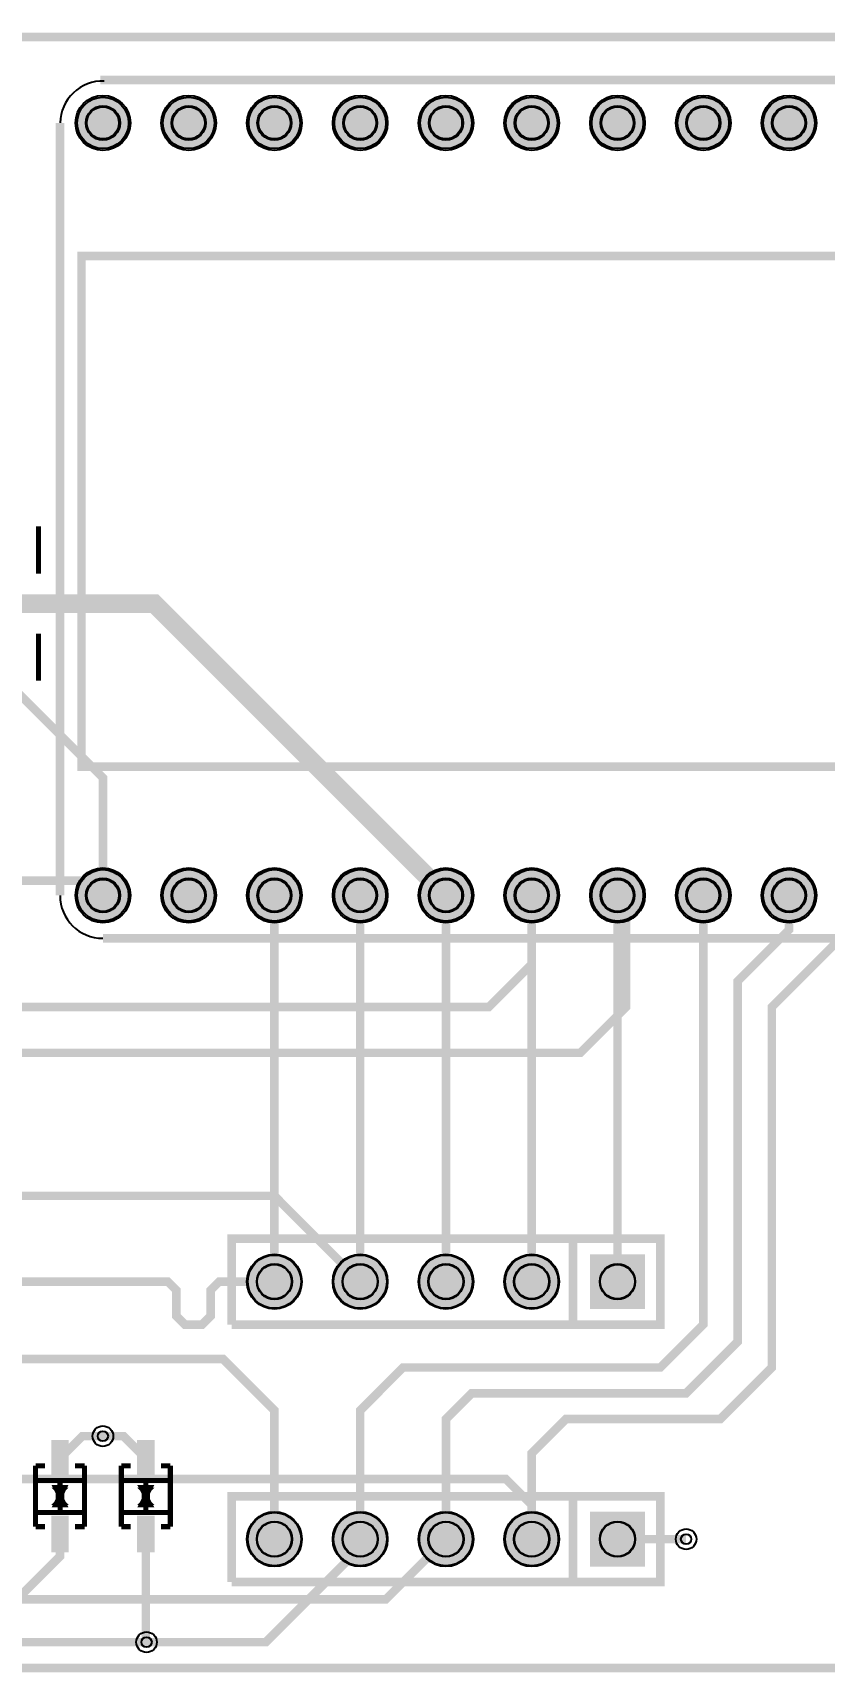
# Model space of a CAD drawing. Header units: millimetres. Extents: x 15.1 to 111.9, y -38.2 to 10.3.
# Drawn here: x 52.53 to 75.97, y -38.23 to 10.29 of the extents above; entities that cross this region are included whole.
import ezdxf

# ---------------------------------------------------------------- set-up
doc = ezdxf.new("R2010")
doc.units = ezdxf.units.MM
for name, color, linetype, true_color in [('BoardOutLine', 7, 'Continuous', 0xff00ff), ('BottomLayer', 7, 'Continuous', 0x0000ff), ('BottomSolderMaskLayer', 7, 'Continuous', 0xaa00ff), ('Document', 7, 'Continuous', 0xffffff), ('Hole', 7, 'Continuous', 0x222222), ('Multi-Layer', 7, 'Continuous', 0xc0c0c0), ('TopLayer', 7, 'Continuous', 0xff0000), ('TopPasteMaskLayer', 7, 'Continuous', 0x808080), ('TopSilkLayer', 7, 'Continuous', 0xffcc00), ('TopSolderMaskLayer', 7, 'Continuous', 0x800080)]:
    doc.layers.add(name, color=color, linetype=linetype, true_color=true_color)

msp = doc.modelspace()

# ---------------------------------------------------------------- hatches: boundary and pattern name
at = {"layer": 'BottomSolderMaskLayer'}
for points in [[(53.797, 7.62, 1), (55.423, 7.62, 1)], [(56.337, 7.62, 1), (57.963, 7.62, 1)], [(58.877, 7.62, 1), (60.503, 7.62, 1)], [(61.417, 7.62, 1), (63.043, 7.62, 1)], [(63.957, 7.62, 1), (65.583, 7.62, 1)], [(66.497, 7.62, 1), (68.123, 7.62, 1)], [(69.037, 7.62, 1), (70.663, 7.62, 1)], [(71.577, 7.62, 1), (73.203, 7.62, 1)], [(74.117, 7.62, 1), (75.743, 7.62, 1)], [(53.797, -15.24, 1), (55.423, -15.24, 1)], [(56.337, -15.24, 1), (57.963, -15.24, 1)], [(58.877, -15.24, 1), (60.503, -15.24, 1)], [(61.417, -15.24, 1), (63.043, -15.24, 1)], [(63.957, -15.24, 1), (65.583, -15.24, 1)], [(66.497, -15.24, 1), (68.123, -15.24, 1)], [(69.037, -15.24, 1), (70.663, -15.24, 1)], [(71.577, -15.24, 1), (73.203, -15.24, 1)], [(74.117, -15.24, 1), (75.743, -15.24, 1)], [(58.877, -26.67, 1), (60.503, -26.67, 1)], [(61.417, -26.67, 1), (63.043, -26.67, 1)], [(63.957, -26.67, 1), (65.583, -26.67, 1)], [(66.497, -26.67, 1), (68.123, -26.67, 1)], [(70.663, -27.483), (69.037, -27.483), (69.037, -25.857), (70.663, -25.857)], [(58.877, -34.29, 1), (60.503, -34.29, 1)], [(61.417, -34.29, 1), (63.043, -34.29, 1)], [(63.957, -34.29, 1), (65.583, -34.29, 1)], [(66.497, -34.29, 1), (68.123, -34.29, 1)], [(70.663, -35.103), (69.037, -35.103), (69.037, -33.477), (70.663, -33.477)]]:
    msp.add_hatch(color=256, dxfattribs=at).paths.add_polyline_path(points)
at = {"layer": 'Document'}
for points in [[(53.594, -32.766), (53.086, -32.766), (53.34, -33.02)], [(56.134, -32.766), (55.626, -32.766), (55.88, -33.02)], [(53.086, -33.274), (53.594, -33.274), (53.34, -33.02)], [(55.626, -33.274), (56.134, -33.274), (55.88, -33.02)]]:
    msp.add_hatch(color=256, dxfattribs=at).paths.add_polyline_path(points)
at = {"layer": 'Multi-Layer'}
for points in [[(53.848, 7.62, 1), (55.372, 7.62, 1)], [(56.388, 7.62, 1), (57.912, 7.62, 1)], [(58.928, 7.62, 1), (60.452, 7.62, 1)], [(61.468, 7.62, 1), (62.992, 7.62, 1)], [(64.008, 7.62, 1), (65.532, 7.62, 1)], [(66.548, 7.62, 1), (68.072, 7.62, 1)], [(69.088, 7.62, 1), (70.612, 7.62, 1)], [(71.628, 7.62, 1), (73.152, 7.62, 1)], [(74.168, 7.62, 1), (75.692, 7.62, 1)], [(53.848, -15.24, 1), (55.372, -15.24, 1)], [(56.388, -15.24, 1), (57.912, -15.24, 1)], [(58.928, -15.24, 1), (60.452, -15.24, 1)], [(61.468, -15.24, 1), (62.992, -15.24, 1)], [(64.008, -15.24, 1), (65.532, -15.24, 1)], [(66.548, -15.24, 1), (68.072, -15.24, 1)], [(69.088, -15.24, 1), (70.612, -15.24, 1)], [(71.628, -15.24, 1), (73.152, -15.24, 1)], [(74.168, -15.24, 1), (75.692, -15.24, 1)], [(58.903, -26.67, 1), (60.478, -26.67, 1)], [(61.443, -26.67, 1), (63.018, -26.67, 1)], [(63.983, -26.67, 1), (65.558, -26.67, 1)], [(66.523, -26.67, 1), (68.098, -26.67, 1)], [(70.637, -27.457), (69.063, -27.457), (69.063, -25.883), (70.637, -25.883)], [(58.903, -34.29, 1), (60.478, -34.29, 1)], [(61.443, -34.29, 1), (63.018, -34.29, 1)], [(63.983, -34.29, 1), (65.558, -34.29, 1)], [(66.523, -34.29, 1), (68.098, -34.29, 1)], [(70.637, -35.077), (69.063, -35.077), (69.063, -33.503), (70.637, -33.503)]]:
    msp.add_hatch(color=256, dxfattribs=at).paths.add_polyline_path(points)
at = {"layer": 'TopLayer'}
for points in [[(53.585, -32.395), (53.095, -32.395), (53.095, -31.41), (53.585, -31.41)], [(56.125, -32.395), (55.635, -32.395), (55.635, -31.41), (56.125, -31.41)], [(53.585, -33.645), (53.095, -33.645), (53.095, -34.63), (53.585, -34.63)], [(56.125, -33.645), (55.635, -33.645), (55.635, -34.63), (56.125, -34.63)]]:
    msp.add_hatch(color=256, dxfattribs=at).paths.add_polyline_path(points)
at = {"layer": 'TopPasteMaskLayer'}
for points in [[(53.585, -32.395), (53.095, -32.395), (53.095, -31.41), (53.585, -31.41)], [(56.125, -32.395), (55.635, -32.395), (55.635, -31.41), (56.125, -31.41)], [(53.585, -33.645), (53.095, -33.645), (53.095, -34.63), (53.585, -34.63)], [(56.125, -33.645), (55.635, -33.645), (55.635, -34.63), (56.125, -34.63)]]:
    msp.add_hatch(color=256, dxfattribs=at).paths.add_polyline_path(points)
at = {"layer": 'TopSolderMaskLayer'}
for points in [[(53.797, 7.62, 1), (55.423, 7.62, 1)], [(56.337, 7.62, 1), (57.963, 7.62, 1)], [(58.877, 7.62, 1), (60.503, 7.62, 1)], [(61.417, 7.62, 1), (63.043, 7.62, 1)], [(63.957, 7.62, 1), (65.583, 7.62, 1)], [(66.497, 7.62, 1), (68.123, 7.62, 1)], [(69.037, 7.62, 1), (70.663, 7.62, 1)], [(71.577, 7.62, 1), (73.203, 7.62, 1)], [(74.117, 7.62, 1), (75.743, 7.62, 1)], [(53.797, -15.24, 1), (55.423, -15.24, 1)], [(56.337, -15.24, 1), (57.963, -15.24, 1)], [(58.877, -15.24, 1), (60.503, -15.24, 1)], [(61.417, -15.24, 1), (63.043, -15.24, 1)], [(63.957, -15.24, 1), (65.583, -15.24, 1)], [(66.497, -15.24, 1), (68.123, -15.24, 1)], [(69.037, -15.24, 1), (70.663, -15.24, 1)], [(71.577, -15.24, 1), (73.203, -15.24, 1)], [(74.117, -15.24, 1), (75.743, -15.24, 1)], [(58.877, -26.67, 1), (60.503, -26.67, 1)], [(61.417, -26.67, 1), (63.043, -26.67, 1)], [(63.957, -26.67, 1), (65.583, -26.67, 1)], [(66.497, -26.67, 1), (68.123, -26.67, 1)], [(70.663, -27.483), (69.037, -27.483), (69.037, -25.857), (70.663, -25.857)], [(53.598, -32.446), (53.082, -32.446), (53.082, -31.359), (53.598, -31.359)], [(56.138, -32.446), (55.622, -32.446), (55.622, -31.359), (56.138, -31.359)], [(53.598, -33.594), (53.082, -33.594), (53.082, -34.681), (53.598, -34.681)], [(56.138, -33.594), (55.622, -33.594), (55.622, -34.681), (56.138, -34.681)], [(58.877, -34.29, 1), (60.503, -34.29, 1)], [(61.417, -34.29, 1), (63.043, -34.29, 1)], [(63.957, -34.29, 1), (65.583, -34.29, 1)], [(66.497, -34.29, 1), (68.123, -34.29, 1)], [(70.663, -35.103), (69.037, -35.103), (69.037, -33.477), (70.663, -33.477)]]:
    msp.add_hatch(color=256, dxfattribs=at).paths.add_polyline_path(points)

# ---------------------------------------------------------------- linework, layer by layer
at = {"layer": 'BoardOutLine', "const_width": 0.254}
msp.add_lwpolyline([(15.24, 10.16), (15.494, 10.16), (15.522, 10.16), (111.76, 10.16), (111.76, -38.1), (15.24, -38.1), (15.24, 10), (15.24, 10.16)], dxfattribs=at)
at = {"layer": 'BottomLayer', "const_width": 0.254}
for points in [[(59.69, -15.24), (59.69, -26.67)], [(62.23, -26.67), (62.23, -15.24)], [(64.77, -26.67), (64.77, -15.24)], [(67.31, -15.24), (67.31, -26.67)], [(69.85, -26.67), (69.85, -15.24)], [(45.639, -33.782), (46.909, -32.512), (66.548, -32.512), (67.31, -33.274), (67.31, -34.29)], [(40.64, -33.782), (42.926, -36.068), (62.992, -36.068), (64.77, -34.29)]]:
    msp.add_lwpolyline(points, dxfattribs=at)
at = {"layer": 'BottomSolderMaskLayer'}
for centre, radius in [((54.61, 7.62), 0.813), ((57.15, 7.62), 0.813), ((59.69, 7.62), 0.813), ((62.23, 7.62), 0.813), ((64.77, 7.62), 0.813), ((67.31, 7.62), 0.813), ((69.85, 7.62), 0.813), ((72.39, 7.62), 0.813), ((74.93, 7.62), 0.813), ((54.61, 7.62), 0.507), ((57.15, 7.62), 0.507), ((59.69, 7.62), 0.507), ((62.23, 7.62), 0.507), ((64.77, 7.62), 0.507), ((67.31, 7.62), 0.507), ((69.85, 7.62), 0.507), ((72.39, 7.62), 0.507), ((74.93, 7.62), 0.507), ((54.61, -15.24), 0.813), ((57.15, -15.24), 0.813), ((59.69, -15.24), 0.813), ((62.23, -15.24), 0.813), ((64.77, -15.24), 0.813), ((67.31, -15.24), 0.813), ((69.85, -15.24), 0.813), ((72.39, -15.24), 0.813), ((74.93, -15.24), 0.813), ((54.61, -15.24), 0.507), ((57.15, -15.24), 0.507), ((59.69, -15.24), 0.507), ((62.23, -15.24), 0.507), ((64.77, -15.24), 0.507), ((67.31, -15.24), 0.507), ((69.85, -15.24), 0.507), ((72.39, -15.24), 0.507), ((74.93, -15.24), 0.507), ((59.69, -26.67), 0.813), ((59.69, -26.67), 0.526), ((62.23, -26.67), 0.813), ((62.23, -26.67), 0.526), ((64.77, -26.67), 0.813), ((64.77, -26.67), 0.526), ((67.31, -26.67), 0.813), ((67.31, -26.67), 0.526), ((69.85, -26.67), 0.526), ((59.69, -34.29), 0.813), ((59.69, -34.29), 0.526), ((62.23, -34.29), 0.813), ((62.23, -34.29), 0.526), ((64.77, -34.29), 0.813), ((64.77, -34.29), 0.526), ((67.31, -34.29), 0.813), ((67.31, -34.29), 0.526), ((69.85, -34.29), 0.526)]:
    msp.add_circle(centre, radius, dxfattribs=at)
at = {"layer": 'Hole'}
for centre in [(54.61, -31.242), (71.882, -34.29), (55.903, -37.338)]:
    msp.add_circle(centre, 0.152, dxfattribs=at)
at = {"layer": 'Multi-Layer'}
for centre, radius in [((54.61, 7.62), 0.762), ((57.15, 7.62), 0.762), ((59.69, 7.62), 0.762), ((62.23, 7.62), 0.762), ((64.77, 7.62), 0.762), ((67.31, 7.62), 0.762), ((69.85, 7.62), 0.762), ((72.39, 7.62), 0.762), ((74.93, 7.62), 0.762), ((54.61, 7.62), 0.475), ((57.15, 7.62), 0.475), ((59.69, 7.62), 0.475), ((62.23, 7.62), 0.475), ((64.77, 7.62), 0.475), ((67.31, 7.62), 0.475), ((69.85, 7.62), 0.475), ((72.39, 7.62), 0.475), ((74.93, 7.62), 0.475), ((54.61, -15.24), 0.762), ((57.15, -15.24), 0.762), ((59.69, -15.24), 0.762), ((62.23, -15.24), 0.762), ((64.77, -15.24), 0.762), ((67.31, -15.24), 0.762), ((69.85, -15.24), 0.762), ((72.39, -15.24), 0.762), ((74.93, -15.24), 0.762), ((54.61, -15.24), 0.475), ((57.15, -15.24), 0.475), ((59.69, -15.24), 0.475), ((62.23, -15.24), 0.475), ((64.77, -15.24), 0.475), ((67.31, -15.24), 0.475), ((69.85, -15.24), 0.475), ((72.39, -15.24), 0.475), ((74.93, -15.24), 0.475), ((59.69, -26.67), 0.787), ((59.69, -26.67), 0.51), ((62.23, -26.67), 0.787), ((62.23, -26.67), 0.51), ((64.77, -26.67), 0.787), ((64.77, -26.67), 0.51), ((67.31, -26.67), 0.787), ((67.31, -26.67), 0.51), ((69.85, -26.67), 0.51), ((54.61, -31.242), 0.305), ((59.69, -34.29), 0.787), ((59.69, -34.29), 0.51), ((62.23, -34.29), 0.787), ((62.23, -34.29), 0.51), ((64.77, -34.29), 0.787), ((64.77, -34.29), 0.51), ((67.31, -34.29), 0.787), ((67.31, -34.29), 0.51), ((69.85, -34.29), 0.51), ((71.882, -34.29), 0.305), ((55.903, -37.338), 0.305)]:
    msp.add_circle(centre, radius, dxfattribs=at)
at = {"layer": 'TopLayer'}
for points, const_width in [([(64.77, -15.24), (56.134, -6.604), (46.228, -6.604), (43.205, -3.581), (43.205, -2.54)], 0.55), ([(54.61, -15.24), (54.61, -11.76), (51.054, -8.204)], 0.254), ([(43.205, -12.7), (49.047, -18.542), (66.04, -18.542), (67.31, -17.272), (67.31, -15.24)], 0.254), ([(54.61, -15.24), (54.171, -14.801), (51.054, -14.801)], 0.254), ([(69.85, -15.24), (70.104, -15.494), (70.104, -18.542), (68.748, -19.898), (44.602, -19.898)], 0.254), ([(72.39, -15.24), (72.39, -27.94), (71.12, -29.21), (63.5, -29.21), (62.23, -30.48), (62.23, -34.29)], 0.254), ([(74.93, -15.24), (74.93, -16.256), (73.406, -17.78), (73.406, -28.448), (71.882, -29.972), (65.532, -29.972), (64.77, -30.734), (64.77, -34.29)], 0.254), ([(77.47, -15.24), (77.47, -15.494), (74.422, -18.542), (74.422, -29.21), (72.898, -30.734), (68.326, -30.734), (67.31, -31.75), (67.31, -34.29)], 0.254), ([(59.69, -34.29), (59.69, -30.48), (58.166, -28.956), (36.83, -28.956), (35.56, -27.686), (35.56, -18.476)], 0.254), ([(62.23, -26.67), (59.69, -24.13), (39.116, -24.13), (38.125, -23.139), (38.125, -22.86)], 0.254), ([(59.69, -26.67), (58.054, -26.67), (57.8, -26.924), (57.8, -27.686), (57.546, -27.94), (57.038, -27.94), (56.784, -27.686), (56.784, -26.924), (56.53, -26.67), (39.116, -26.67), (38.125, -25.679), (38.125, -25.4)], 0.254), ([(53.34, -31.902), (54, -31.242), (54.61, -31.242)], 0.254), ([(55.88, -31.902), (55.22, -31.242), (54.61, -31.242)], 0.254), ([(35.639, -33.782), (39.195, -37.338), (55.903, -37.338)], 0.254), ([(40.64, -33.782), (42.926, -36.068), (52.07, -36.068), (53.34, -34.798), (53.34, -34.138)], 0.254), ([(55.903, -37.338), (55.88, -37.315), (55.88, -34.138)], 0.254), ([(55.903, -37.338), (59.436, -37.338), (62.23, -34.544), (62.23, -34.29)], 0.254), ([(69.85, -34.29), (71.882, -34.29)], 0.254)]:
    msp.add_lwpolyline(points, dxfattribs=dict(at, const_width=const_width))
at = {"layer": 'TopSilkLayer'}
for points, const_width in [([(54.53, 8.89), (105.487, 8.888)], 0.254), ([(53.34, -15.24), (53.34, 7.62)], 0.254), ([(52.705, -5.715), (52.705, -4.318)], 0.152), ([(52.705, -7.493), (52.705, -8.89)], 0.152), ([(105.473, -16.508), (54.61, -16.51)], 0.254), ([(69.215, -27.94), (71.12, -27.94), (71.12, -25.4), (58.42, -25.4), (58.42, -27.94)], 0.254), ([(68.532, -27.94), (68.532, -25.4)], 0.254), ([(58.42, -27.94), (69.215, -27.94)], 0.254), ([(52.614, -33.921), (52.614, -32.119)], 0.152), ([(52.614, -32.119), (52.892, -32.119)], 0.152), ([(52.614, -32.553), (54.066, -32.553)], 0.152), ([(53.34, -32.553), (53.343, -33.503)], 0.154), ([(54.066, -32.119), (53.788, -32.119)], 0.152), ([(54.066, -33.921), (54.066, -32.119)], 0.152), ([(55.154, -33.921), (55.154, -32.119)], 0.152), ([(55.154, -32.119), (55.432, -32.119)], 0.152), ([(55.154, -32.553), (56.606, -32.553)], 0.152), ([(55.88, -32.553), (55.883, -33.503)], 0.154), ([(56.606, -32.119), (56.328, -32.119)], 0.152), ([(56.606, -33.921), (56.606, -32.119)], 0.152), ([(53.34, -33.147), (53.34, -33.017), (53.213, -32.766), (53.467, -32.766), (53.467, -32.766), (53.343, -33.018)], 0.154), ([(53.34, -32.893), (53.34, -33.023), (53.467, -33.274), (53.213, -33.274), (53.213, -33.274), (53.337, -33.022)], 0.154), ([(53.467, -33.02), (53.213, -33.02)], 0.154), ([(55.88, -33.147), (55.88, -33.017), (55.753, -32.766), (56.007, -32.766), (56.007, -32.766), (55.883, -33.018)], 0.154), ([(55.88, -32.893), (55.88, -33.023), (56.007, -33.274), (55.753, -33.274), (55.753, -33.274), (55.877, -33.022)], 0.154), ([(56.007, -33.02), (55.753, -33.02)], 0.154), ([(69.215, -35.56), (71.12, -35.56), (71.12, -33.02), (58.42, -33.02), (58.42, -35.56)], 0.254), ([(68.532, -35.56), (68.532, -33.02)], 0.254), ([(52.614, -33.503), (54.066, -33.503)], 0.152), ([(55.154, -33.503), (56.606, -33.503)], 0.152), ([(52.614, -33.921), (52.892, -33.921)], 0.152), ([(54.066, -33.921), (53.788, -33.921)], 0.152), ([(55.154, -33.921), (55.432, -33.921)], 0.152), ([(56.606, -33.921), (56.328, -33.921)], 0.152), ([(58.42, -35.56), (69.215, -35.56)], 0.254)]:
    msp.add_lwpolyline(points, dxfattribs=dict(at, const_width=const_width))
at = {"layer": 'TopSilkLayer', "const_width": 0.254}
msp.add_lwpolyline([(53.975, -11.43), (53.975, 3.683), (77.597, 3.683), (77.597, -11.43), (53.975, -11.43)], close=True, dxfattribs=at)
at = {"layer": 'TopSilkLayer'}
for centre, start, end in [((54.61, 7.59), 88.4181, 178.6317), ((54.61, -15.24), 180, 270)]:
    msp.add_arc(centre, 1.27, start, end, dxfattribs=at)
at = {"layer": 'TopSolderMaskLayer'}
for centre, radius in [((54.61, 7.62), 0.813), ((57.15, 7.62), 0.813), ((59.69, 7.62), 0.813), ((62.23, 7.62), 0.813), ((64.77, 7.62), 0.813), ((67.31, 7.62), 0.813), ((69.85, 7.62), 0.813), ((72.39, 7.62), 0.813), ((74.93, 7.62), 0.813), ((54.61, 7.62), 0.507), ((57.15, 7.62), 0.507), ((59.69, 7.62), 0.507), ((62.23, 7.62), 0.507), ((64.77, 7.62), 0.507), ((67.31, 7.62), 0.507), ((69.85, 7.62), 0.507), ((72.39, 7.62), 0.507), ((74.93, 7.62), 0.507), ((54.61, -15.24), 0.813), ((57.15, -15.24), 0.813), ((59.69, -15.24), 0.813), ((62.23, -15.24), 0.813), ((64.77, -15.24), 0.813), ((67.31, -15.24), 0.813), ((69.85, -15.24), 0.813), ((72.39, -15.24), 0.813), ((74.93, -15.24), 0.813), ((54.61, -15.24), 0.507), ((57.15, -15.24), 0.507), ((59.69, -15.24), 0.507), ((62.23, -15.24), 0.507), ((64.77, -15.24), 0.507), ((67.31, -15.24), 0.507), ((69.85, -15.24), 0.507), ((72.39, -15.24), 0.507), ((74.93, -15.24), 0.507), ((59.69, -26.67), 0.813), ((59.69, -26.67), 0.526), ((62.23, -26.67), 0.813), ((62.23, -26.67), 0.526), ((64.77, -26.67), 0.813), ((64.77, -26.67), 0.526), ((67.31, -26.67), 0.813), ((67.31, -26.67), 0.526), ((69.85, -26.67), 0.526), ((59.69, -34.29), 0.813), ((59.69, -34.29), 0.526), ((62.23, -34.29), 0.813), ((62.23, -34.29), 0.526), ((64.77, -34.29), 0.813), ((64.77, -34.29), 0.526), ((67.31, -34.29), 0.813), ((67.31, -34.29), 0.526), ((69.85, -34.29), 0.526)]:
    msp.add_circle(centre, radius, dxfattribs=at)

doc.saveas('drawing.dxf')
